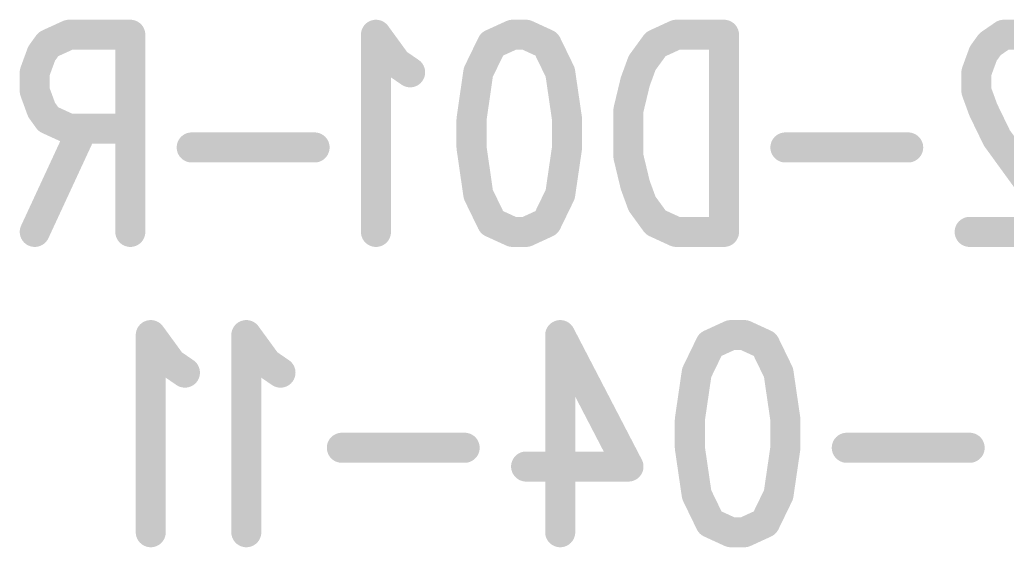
# Model space of a CAD drawing. Extents: x 100 to 134.1, y 89.8 to 141.6.
# Drawn here: x 103.45 to 106.739, y 113.559 to 115.316 of the extents above; entities that cross this region are included whole.
import ezdxf

# ---------------------------------------------------------------- set-up
doc = ezdxf.new("R2010")
doc.units = 0
doc.layers.get('0').update_dxf_attribs({"linetype": 'CONTINUOUS'})
doc.layers.add('SILK-BOTTOM_PHO', color=14, linetype='CONTINUOUS')

# ---------------------------------------------------------------- blocks, each defined once
blk = doc.blocks.new('ROUND_1')
at = {"const_width": 0.050038}
blk.add_lwpolyline([(-0.025018, 0, 1), (0.025018, 0, 1)], format="xyb", close=True, dxfattribs=at)

msp = doc.modelspace()

# ---------------------------------------------------------------- linework, layer by layer
at = {"layer": 'SILK-BOTTOM_PHO', "const_width": 0.100076}
for points in [[(103.613712, 115.265708), (103.545386, 115.234466)], [(103.818182, 115.265708), (103.613712, 115.265708)], [(103.818182, 115.265708), (103.818182, 114.609372)], [(104.704642, 115.171982), (104.636316, 115.265708)], [(104.636316, 115.265708), (104.636316, 114.609372)], [(105.02265, 115.234466), (105.090976, 115.265708)], [(105.090976, 115.265708), (105.136442, 115.265708)], [(105.136442, 115.265708), (105.204514, 115.234466)], [(105.636314, 115.265708), (105.568242, 115.234466)], [(105.795572, 115.265708), (105.636314, 115.265708)], [(105.795572, 115.265708), (105.795572, 114.609372)], [(106.727244, 115.265708), (106.681778, 115.234466)], [(106.818176, 115.265708), (106.727244, 115.265708)], [(103.545386, 115.234466), (103.52278, 115.203224)], [(104.977184, 115.14074), (105.02265, 115.234466)], [(105.204514, 115.234466), (105.24998, 115.14074)], [(105.568242, 115.234466), (105.522776, 115.171982)], [(106.681778, 115.234466), (106.659172, 115.203224)], [(103.52278, 115.203224), (103.49992, 115.14074)], [(106.659172, 115.203224), (106.636312, 115.14074)], [(104.750108, 115.14074), (104.704642, 115.171982)], [(105.522776, 115.171982), (105.499916, 115.109498)], [(103.49992, 115.14074), (103.49992, 115.078002)], [(104.954578, 114.984276), (104.977184, 115.14074)], [(105.24998, 115.14074), (105.27284, 114.984276)], [(106.636312, 115.14074), (106.636312, 115.078002)], [(105.499916, 115.109498), (105.47731, 115.015518)], [(103.49992, 115.078002), (103.52278, 115.015518)], [(106.636312, 115.078002), (106.659172, 115.015518)], [(103.52278, 115.015518), (103.545386, 114.984276)], [(105.47731, 115.015518), (105.47731, 114.859308)], [(106.659172, 115.015518), (106.704638, 114.921792)], [(103.545386, 114.984276), (103.613712, 114.953034)], [(104.954578, 114.89055), (104.954578, 114.984276)], [(105.27284, 114.984276), (105.27284, 114.89055)], [(103.659178, 114.953034), (103.49992, 114.609372)], [(103.613712, 114.953034), (103.818182, 114.953034)], [(106.704638, 114.921792), (106.931714, 114.609372)], [(104.431846, 114.89055), (104.022652, 114.89055)], [(104.977184, 114.73434), (104.954578, 114.89055)], [(105.27284, 114.89055), (105.24998, 114.73434)], [(106.408982, 114.89055), (106.000042, 114.89055)], [(105.47731, 114.859308), (105.499916, 114.765582)], [(105.499916, 114.765582), (105.522776, 114.703098)], [(105.02265, 114.640614), (104.977184, 114.73434)], [(105.24998, 114.73434), (105.204514, 114.640614)], [(105.522776, 114.703098), (105.568242, 114.640614)], [(105.090976, 114.609372), (105.02265, 114.640614)], [(105.204514, 114.640614), (105.136442, 114.609372)], [(105.568242, 114.640614), (105.636314, 114.609372)], [(105.136442, 114.609372), (105.090976, 114.609372)], [(105.636314, 114.609372), (105.795572, 114.609372)], [(106.931714, 114.609372), (106.613706, 114.609372)], [(103.95458, 114.171984), (103.886254, 114.26571)], [(103.886254, 114.26571), (103.886254, 113.609374)], [(104.272842, 114.171984), (104.204516, 114.26571)], [(104.204516, 114.26571), (104.204516, 113.609374)], [(105.24998, 114.26571), (105.47731, 113.828068)], [(105.24998, 114.26571), (105.24998, 113.609374)], [(105.750106, 114.234468), (105.818178, 114.26571)], [(105.818178, 114.26571), (105.863644, 114.26571)], [(105.863644, 114.26571), (105.931716, 114.234468)], [(105.70464, 114.140742), (105.750106, 114.234468)], [(105.931716, 114.234468), (105.977182, 114.140742)], [(104.000046, 114.140742), (103.95458, 114.171984)], [(104.318308, 114.140742), (104.272842, 114.171984)], [(105.68178, 113.984278), (105.70464, 114.140742)], [(105.977182, 114.140742), (106.000042, 113.984278)], [(105.68178, 113.890552), (105.68178, 113.984278)], [(106.000042, 113.984278), (106.000042, 113.890552)], [(104.931718, 113.890552), (104.522778, 113.890552)], [(105.70464, 113.734342), (105.68178, 113.890552)], [(106.000042, 113.890552), (105.977182, 113.734342)], [(106.613706, 113.890552), (106.204512, 113.890552)], [(105.47731, 113.828068), (105.136442, 113.828068)], [(105.750106, 113.640616), (105.70464, 113.734342)], [(105.977182, 113.734342), (105.931716, 113.640616)], [(105.818178, 113.609374), (105.750106, 113.640616)], [(105.931716, 113.640616), (105.863644, 113.609374)], [(105.863644, 113.609374), (105.818178, 113.609374)]]:
    msp.add_lwpolyline(points, dxfattribs=at)

# ---------------------------------------------------------------- block references
at = {"layer": 'SILK-BOTTOM_PHO'}
for p in [(103.613712, 115.265708), (103.818182, 115.265708), (103.818182, 115.265708), (104.636316, 115.265708), (105.090976, 115.265708), (105.136442, 115.265708), (105.136442, 115.265708), (105.636314, 115.265708), (105.795572, 115.265708), (105.795572, 115.265708), (106.727244, 115.265708), (103.545386, 115.234466), (105.02265, 115.234466), (105.204514, 115.234466), (105.568242, 115.234466), (106.681778, 115.234466), (103.52278, 115.203224), (106.659172, 115.203224), (104.704642, 115.171982), (105.522776, 115.171982), (103.49992, 115.14074), (104.750108, 115.14074), (104.977184, 115.14074), (105.24998, 115.14074), (106.636312, 115.14074), (105.499916, 115.109498), (103.49992, 115.078002), (106.636312, 115.078002), (103.52278, 115.015518), (105.47731, 115.015518), (106.659172, 115.015518), (103.545386, 114.984276), (104.954578, 114.984276), (105.27284, 114.984276), (103.613712, 114.953034), (103.659178, 114.953034), (103.818182, 114.953034), (106.704638, 114.921792), (104.022652, 114.89055), (104.431846, 114.89055), (104.954578, 114.89055), (105.27284, 114.89055), (106.000042, 114.89055), (106.408982, 114.89055), (105.47731, 114.859308), (105.499916, 114.765582), (104.977184, 114.73434), (105.24998, 114.73434), (105.522776, 114.703098), (105.02265, 114.640614), (105.204514, 114.640614), (105.568242, 114.640614), (103.49992, 114.609372), (103.818182, 114.609372), (104.636316, 114.609372), (105.090976, 114.609372), (105.136442, 114.609372), (105.636314, 114.609372), (105.795572, 114.609372), (105.795572, 114.609372), (106.613706, 114.609372), (103.886254, 114.26571), (104.204516, 114.26571), (105.24998, 114.26571), (105.24998, 114.26571), (105.818178, 114.26571), (105.863644, 114.26571), (105.863644, 114.26571), (105.750106, 114.234468), (105.931716, 114.234468), (103.95458, 114.171984), (104.272842, 114.171984), (104.000046, 114.140742), (104.318308, 114.140742), (105.70464, 114.140742), (105.977182, 114.140742), (105.68178, 113.984278), (106.000042, 113.984278), (104.522778, 113.890552), (104.931718, 113.890552), (105.68178, 113.890552), (106.000042, 113.890552), (106.204512, 113.890552), (106.613706, 113.890552), (105.136442, 113.828068), (105.47731, 113.828068), (105.70464, 113.734342), (105.977182, 113.734342), (105.750106, 113.640616), (105.931716, 113.640616), (103.886254, 113.609374), (104.204516, 113.609374), (105.24998, 113.609374), (105.818178, 113.609374), (105.863644, 113.609374)]:
    msp.add_blockref('ROUND_1', p, dxfattribs=at)

doc.saveas('drawing.dxf')
